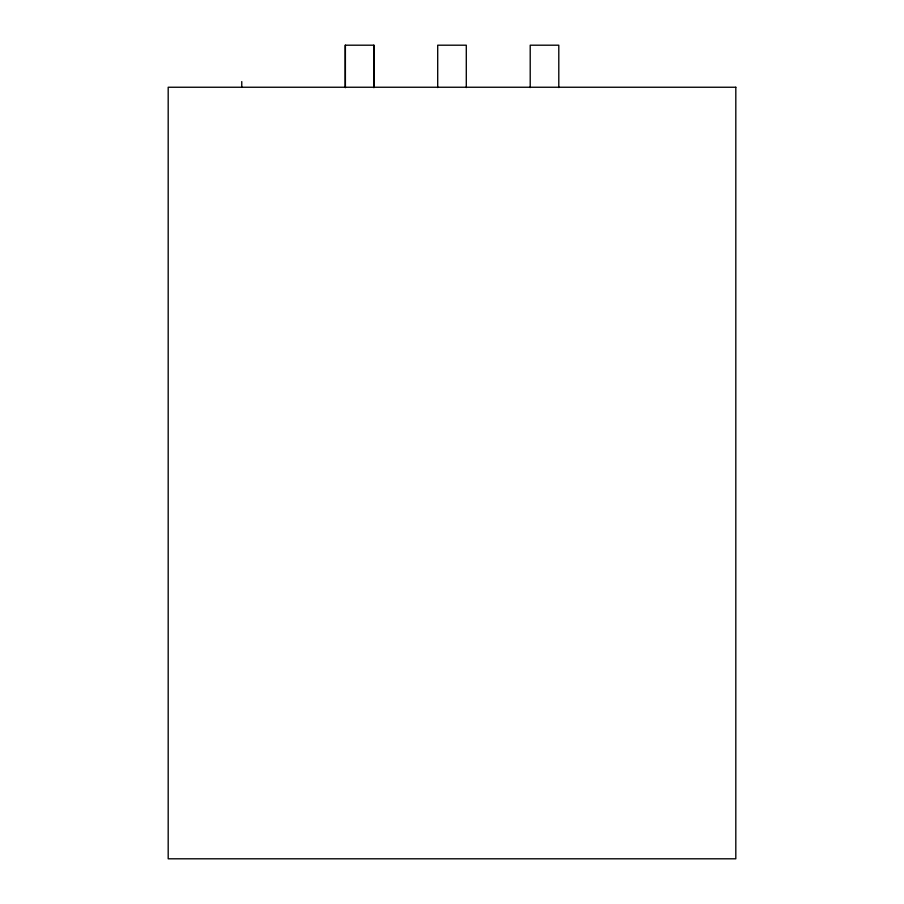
<?xml version="1.0" encoding="UTF-8"?>
<svg xmlns="http://www.w3.org/2000/svg" width="904" height="904" viewBox="0 0 904 904"><rect width="100%" height="100%" fill="white"/><g stroke="black" fill="none" stroke-linecap="round" stroke-linejoin="round"><path stroke-width="1.36" d="M558.796 87.575L558.796 45.2L530.207 45.2L530.207 87.575M466.294 87.575L466.294 45.2L437.705 45.2L437.705 87.575M373.985 87.575L373.985 45.2L345.204 45.2L345.204 87.575M373.793 45.2L373.793 87.575M345.396 45.2L345.396 87.575M241.763 81.586L241.763 87.247M735.811 87.247L168.189 87.247L168.189 858.8L735.811 858.8L735.811 87.247"/></g></svg>
